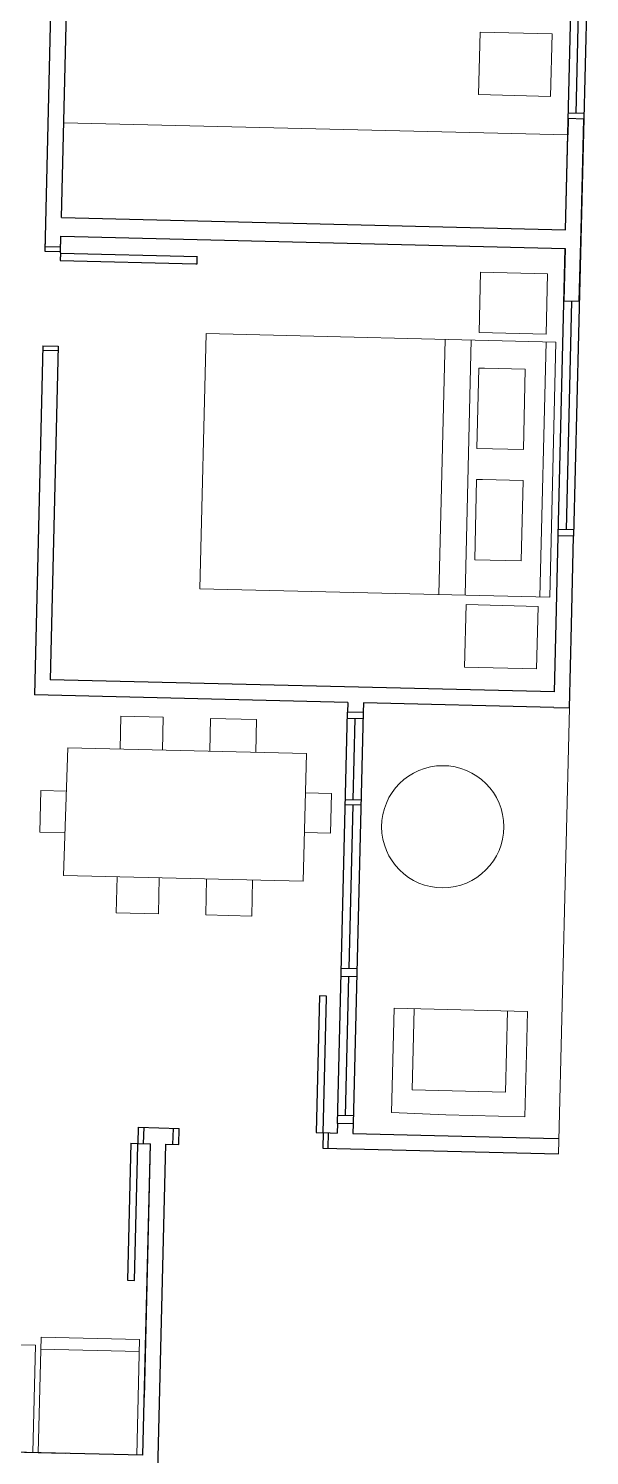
# Model space of a CAD drawing. Header units: millimetres. Extents: x 1418 to 1811, y 1796 to 1956.
# Drawn here: x 1467.98 to 1470.54, y 1830.97 to 1837.46 of the extents above; entities that cross this region are included whole.
import ezdxf

# ---------------------------------------------------------------- set-up
doc = ezdxf.new("R2010")
doc.units = ezdxf.units.MM
for name, color, linetype, lineweight in [('JANELAS', 5, 'Continuous', 25), ('layout', 253, 'Continuous', 13), ('LINHAFINA', 7, 'Continuous', 15), ('LINHAGROSSA', 7, 'Continuous', 30)]:
    doc.layers.add(name, color=color, linetype=linetype, lineweight=lineweight)

msp = doc.modelspace()

# ---------------------------------------------------------------- linework, layer by layer
at = {"layer": 'JANELAS'}
for p, q in [((1470.4272, 1836.5444), (1470.4655, 1838.1167)), ((1470.5356, 1838.115), (1470.4634, 1835.1502)), ((1470.4752, 1837.0738), (1470.4993, 1838.0667)), ((1470.5102, 1837.0729), (1470.4401, 1837.0746)), ((1470.3933, 1835.1519), (1470.4252, 1836.4589)), ((1470.4544, 1836.2201), (1470.4291, 1835.1795)), ((1470.4641, 1835.1787), (1470.394, 1835.1804)), ((1469.3898, 1832.4767), (1469.4354, 1834.3489)), ((1469.5056, 1834.319), (1469.4347, 1834.3207)), ((1469.5063, 1834.3471), (1469.4607, 1832.475)), ((1469.4611, 1833.9495), (1469.4701, 1834.3199)), ((1469.4251, 1833.9281), (1469.496, 1833.9264)), ((1469.4966, 1833.9486), (1469.4257, 1833.9503)), ((1469.4424, 1833.1817), (1469.4606, 1833.9273)), ((1469.477, 1833.1443), (1469.4061, 1833.146)), ((1469.4779, 1833.1809), (1469.407, 1833.1826)), ((1469.4261, 1832.5117), (1469.4415, 1833.1452)), ((1469.4616, 1832.5109), (1469.3907, 1832.5126))]:
    msp.add_line(p, q, dxfattribs=at)
at = {"layer": 'layout'}
for p, q in [((1470.4377, 1836.976), (1468.1441, 1837.0319)), ((1468.7915, 1836.0722), (1468.7632, 1834.9107)), ((1470.3832, 1836.0334), (1468.7915, 1836.0722)), ((1469.8788, 1836.0457), (1469.8505, 1834.8842)), ((1469.9982, 1836.0428), (1469.9699, 1834.8813)), ((1470.3097, 1834.873), (1470.338, 1836.0345)), ((1470.3549, 1834.8719), (1470.3832, 1836.0334)), ((1470.0233, 1835.5494), (1470.0322, 1835.9153)), ((1470.0322, 1835.9153), (1470.0583, 1835.9144)), ((1470.0583, 1835.9144), (1470.2438, 1835.9099)), ((1470.2438, 1835.9099), (1470.2349, 1835.5443)), ((1470.2349, 1835.5443), (1470.0233, 1835.5494)), ((1470.0136, 1835.0425), (1470.0225, 1835.4084)), ((1470.0225, 1835.4084), (1470.0486, 1835.4075)), ((1470.0486, 1835.4075), (1470.2341, 1835.403)), ((1470.2341, 1835.403), (1470.2252, 1835.0374)), ((1470.2252, 1835.0374), (1470.0136, 1835.0425)), ((1468.7632, 1834.9107), (1470.3549, 1834.8719)), ((1468.4046, 1834.3306), (1468.401, 1834.181)), ((1468.5969, 1834.326), (1468.4046, 1834.3306)), ((1468.5969, 1834.326), (1468.5933, 1834.1763)), ((1468.8118, 1834.3207), (1468.8082, 1834.171)), ((1469.0211, 1834.3156), (1468.8118, 1834.3207)), ((1469.0175, 1834.1659), (1469.0211, 1834.3156)), ((1468.1435, 1833.6059), (1468.1633, 1834.1867)), ((1468.1633, 1834.1867), (1469.2479, 1834.1603)), ((1469.2479, 1834.1603), (1469.2338, 1833.5793)), ((1468.0401, 1833.992), (1468.0355, 1833.8032)), ((1468.1565, 1833.9892), (1468.0401, 1833.992)), ((1469.3616, 1833.9787), (1469.2436, 1833.9816)), ((1469.3572, 1833.7978), (1469.3616, 1833.9787)), ((1468.0355, 1833.8032), (1468.1501, 1833.7993)), ((1469.2392, 1833.8007), (1469.3572, 1833.7978)), ((1469.2338, 1833.5793), (1468.1435, 1833.6059)), ((1468.3868, 1833.5999), (1468.3828, 1833.436)), ((1468.5791, 1833.5952), (1468.5751, 1833.4313)), ((1468.7941, 1833.59), (1468.7901, 1833.4261)), ((1468.9993, 1833.421), (1469.0033, 1833.5849)), ((1468.3828, 1833.436), (1468.5751, 1833.4313)), ((1468.7901, 1833.4261), (1468.9993, 1833.421)), ((1469.6475, 1833.0015), (1469.6359, 1832.5269)), ((1470.2537, 1832.9868), (1469.6475, 1833.0015)), ((1469.7386, 1832.9993), (1469.7296, 1832.6297)), ((1470.1536, 1832.6193), (1470.1626, 1832.989)), ((1470.2491, 1832.7951), (1470.2537, 1832.9868)), ((1470.2421, 1832.5076), (1470.2491, 1832.7951)), ((1469.7296, 1832.6297), (1470.1536, 1832.6193)), ((1469.6359, 1832.5269), (1469.882, 1832.5164)), ((1469.882, 1832.5164), (1470.2421, 1832.5076)), ((1468.511, 1831.2295), (1468.5391, 1832.3837)), ((1467.4215, 1831.4818), (1468.0157, 1831.4673)), ((1468.0157, 1831.4673), (1468.0038, 1830.979)), ((1468.0284, 1830.9784), (1468.0412, 1831.5038)), ((1468.4879, 1831.4391), (1468.0399, 1831.45)), ((1468.0412, 1831.5038), (1468.4892, 1831.4929)), ((1468.4892, 1831.4929), (1468.4764, 1830.9675)), ((1468.1512, 1830.9755), (1467.7032, 1830.9864))]:
    msp.add_line(p, q, dxfattribs=at)
for points in [[(1470.031, 1837.1594), (1470.0379, 1837.4435), (1470.3656, 1837.4355), (1470.3587, 1837.1514)], [(1470.0339, 1836.0766), (1470.0406, 1836.3519), (1470.3449, 1836.3445), (1470.3382, 1836.0692)], [(1469.9676, 1834.5542), (1469.9745, 1834.8383), (1470.3022, 1834.8303), (1470.2953, 1834.5462)]]:
    msp.add_lwpolyline(points, close=True, dxfattribs=at)
msp.add_circle((1469.8683, 1833.8272), 0.2781, dxfattribs=at)
at = {"layer": 'LINHAFINA'}
msp.add_line((1470.395, 1832.3386), (1470.4444, 1834.3691), dxfattribs=at)
at = {"layer": 'LINHAGROSSA'}
for p, q in [((1468.0597, 1836.4452), (1468.1053, 1838.3164)), ((1468.1336, 1836.6002), (1468.1754, 1838.3147)), ((1470.4395, 1837.0502), (1470.4377, 1836.976)), ((1470.5096, 1837.0485), (1470.4395, 1837.0502)), ((1470.4973, 1836.5427), (1470.5096, 1837.0485)), ((1470.4272, 1836.5444), (1470.4377, 1836.976)), ((1468.1336, 1836.6002), (1470.4272, 1836.5444)), ((1468.0597, 1836.4452), (1468.0615, 1836.5163)), ((1468.1297, 1836.439), (1468.1315, 1836.5147)), ((1468.1298, 1836.4435), (1468.1315, 1836.5146)), ((1468.1315, 1836.5147), (1470.4252, 1836.4589)), ((1470.4894, 1836.2192), (1470.4973, 1836.5427)), ((1468.1304, 1836.4658), (1468.0603, 1836.4675)), ((1470.4252, 1836.4589), (1470.4194, 1836.2209)), ((1468.1298, 1836.4435), (1468.0597, 1836.4452)), ((1468.1297, 1836.439), (1468.1288, 1836.4039)), ((1468.1296, 1836.436), (1468.1288, 1836.4039)), ((1468.1288, 1836.4039), (1468.7448, 1836.3889)), ((1468.7524, 1836.4208), (1468.1296, 1836.436)), ((1468.7448, 1836.3893), (1468.7506, 1836.3892)), ((1468.7506, 1836.3892), (1468.7513, 1836.4212)), ((1470.4194, 1836.2209), (1470.4894, 1836.2192)), ((1468.0493, 1836.0163), (1468.0107, 1834.4283)), ((1468.0488, 1835.9961), (1468.1189, 1835.9944)), ((1468.0493, 1836.0163), (1468.1194, 1836.0146)), ((1468.1194, 1836.0146), (1468.0824, 1834.4967)), ((1470.3852, 1834.816), (1470.3933, 1835.1519)), ((1470.4634, 1835.1502), (1470.3933, 1835.1519)), ((1470.4535, 1834.7442), (1470.4634, 1835.1502)), ((1470.376, 1834.4409), (1470.3852, 1834.816)), ((1470.4444, 1834.3691), (1470.4535, 1834.7442)), ((1470.376, 1834.4409), (1468.0824, 1834.4967)), ((1469.4364, 1834.3936), (1468.0107, 1834.4283)), ((1469.4364, 1834.3936), (1469.4354, 1834.3489)), ((1469.5074, 1834.3919), (1469.5063, 1834.3471)), ((1470.3743, 1834.3708), (1469.5074, 1834.3919)), ((1470.3743, 1834.3708), (1470.4444, 1834.3691)), ((1469.5063, 1834.3471), (1469.4354, 1834.3489)), ((1469.3081, 1833.0585), (1469.293, 1832.4357)), ((1469.3402, 1833.0566), (1469.3081, 1833.0574)), ((1469.3251, 1832.4349), (1469.3401, 1833.0509)), ((1469.3401, 1833.0509), (1469.3402, 1833.0566)), ((1468.4822, 1832.3851), (1468.4845, 1832.4597)), ((1468.4845, 1832.4597), (1468.6696, 1832.4539)), ((1468.5072, 1832.3845), (1468.5095, 1832.4593)), ((1468.6411, 1832.3813), (1468.6433, 1832.4547)), ((1468.6673, 1832.3806), (1468.6696, 1832.454)), ((1469.293, 1832.4357), (1469.3251, 1832.4349)), ((1469.3246, 1832.4352), (1469.3229, 1832.3647)), ((1469.3246, 1832.4352), (1469.3887, 1832.4332)), ((1469.3467, 1832.4345), (1469.345, 1832.3641)), ((1469.3898, 1832.4767), (1469.3887, 1832.4332)), ((1469.4607, 1832.475), (1469.3898, 1832.4767)), ((1469.4607, 1832.475), (1469.4597, 1832.4315)), ((1469.4597, 1832.4315), (1470.3266, 1832.4103)), ((1468.4498, 1832.3865), (1468.4347, 1831.7637)), ((1468.4819, 1832.3847), (1468.4498, 1832.3855)), ((1468.4667, 1831.7629), (1468.4817, 1832.3789)), ((1468.4817, 1832.3789), (1468.4819, 1832.3847)), ((1468.4822, 1832.3855), (1468.5391, 1832.3837)), ((1468.5046, 1830.9669), (1468.5391, 1832.3837)), ((1468.573, 1830.8951), (1468.6092, 1832.382)), ((1468.6092, 1832.382), (1468.6673, 1832.3806)), ((1468.6092, 1832.382), (1468.6673, 1832.3806)), ((1469.3229, 1832.3647), (1470.395, 1832.3386)), ((1470.3266, 1832.4103), (1470.3967, 1832.4086)), ((1468.4347, 1831.7637), (1468.4667, 1831.7629)), ((1468.1512, 1830.9755), (1465.5645, 1831.0384)), ((1468.5046, 1830.9669), (1467.2792, 1830.9967))]:
    msp.add_line(p, q, dxfattribs=at)

doc.saveas('drawing.dxf')
